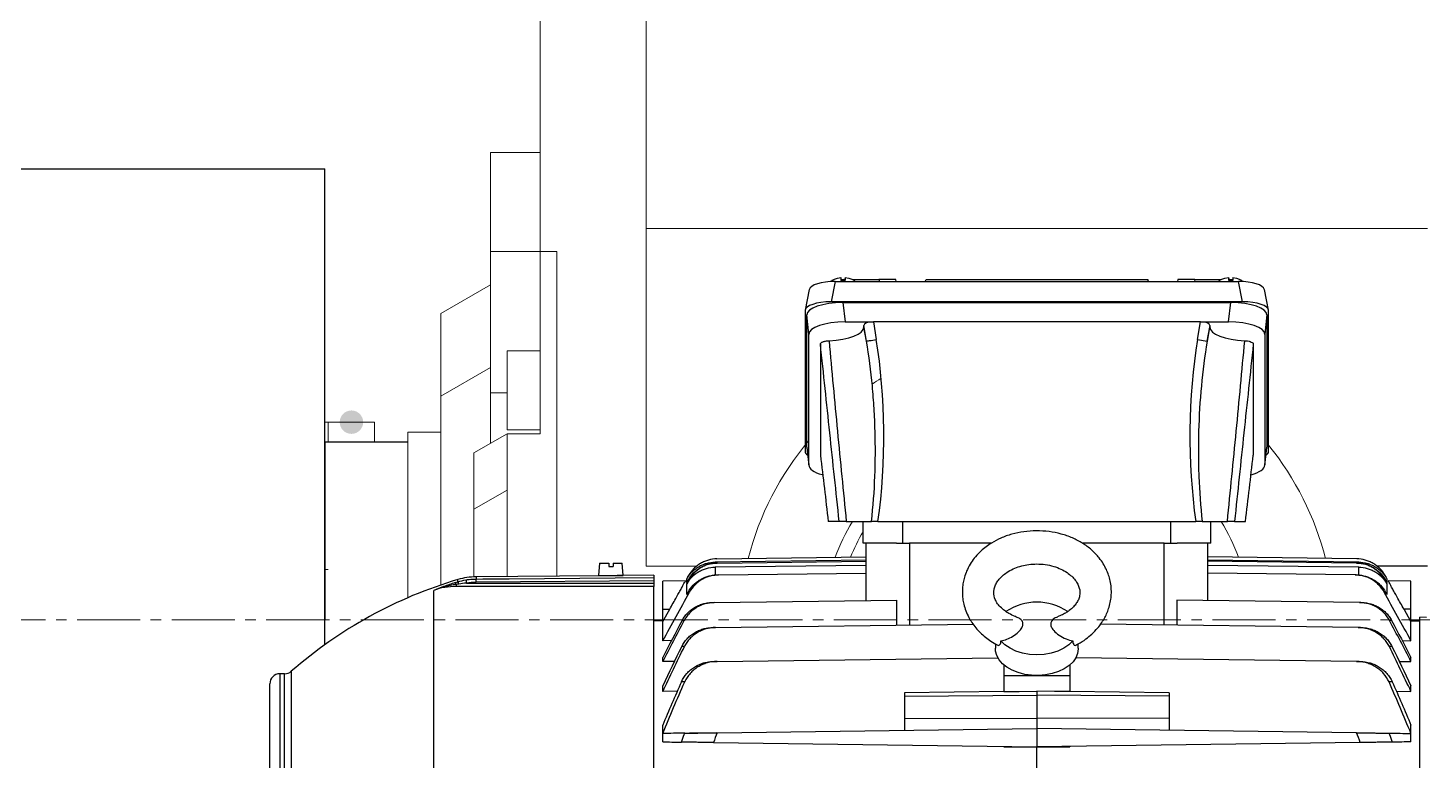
# Model space of a CAD drawing. Header units: millimetres. Extents: x 29178 to 37588, y 1365 to 7305.
# Drawn here: x 33886.6 to 34308, y 6364 to 6585.4 of the extents above; entities that cross this region are included whole.
import ezdxf

# ---------------------------------------------------------------- set-up
doc = ezdxf.new("R2010")
doc.units = ezdxf.units.MM
doc.linetypes.add('CENTER2', pattern=[28.575, 19.05, -3.175, 3.175, -3.175])
doc.layers.add('CENTRO', color=1, linetype='CENTER2', lineweight=15)

msp = doc.modelspace()

# ---------------------------------------------------------------- hatches: boundary and pattern name
h = msp.add_hatch(color=4)
h.dxf.hatch_style = 1
edge = h.paths.add_edge_path()
edge.add_arc((33984.36, 6466.34), 3.54, 0, 360)

# ---------------------------------------------------------------- linework, layer by layer
at = {"color": 7, "linetype": 'Continuous', "lineweight": 18}
for p, q in [((34041.36, 6597.84), (34041.36, 6517.84)), ((34073.36, 6597.84), (34073.36, 6422.84)), ((34041.36, 6547.84), (34026.36, 6547.84)), ((34026.36, 6547.84), (34026.36, 6517.84)), ((34073.36, 6524.84), (34309.36, 6524.84)), ((34041.36, 6517.84), (34026.36, 6517.84)), ((34026.36, 6517.84), (34026.36, 6475.16)), ((34041.36, 6517.84), (34046.36, 6517.84)), ((34041.36, 6517.84), (34041.36, 6462.84)), ((34046.36, 6419.84), (34046.36, 6517.84)), ((34026.36, 6507.84), (34011.36, 6499.18)), ((34011.36, 6499.18), (34011.36, 6474.18)), ((34041.36, 6487.84), (34031.36, 6487.84)), ((34031.36, 6487.84), (34031.36, 6463.98)), ((34026.36, 6482.84), (34011.36, 6474.18)), ((34011.36, 6474.18), (34011.36, 6417.17)), ((34026.36, 6475.16), (34031.36, 6475.16)), ((34026.36, 6475.16), (34026.36, 6459.96)), ((33976.36, 6466.34), (33977.36, 6466.34)), ((33977.36, 6466.34), (33977.36, 6460.34)), ((33977.36, 6466.34), (33991.36, 6466.34)), ((33991.36, 6460.34), (33991.36, 6466.34)), ((34031.36, 6463.98), (34041.36, 6463.98)), ((33976.36, 6460.34), (33977.36, 6460.34)), ((33977.36, 6460.34), (33991.36, 6460.34)), ((34001.36, 6460.34), (33991.36, 6460.34)), ((34011.36, 6463.34), (34001.36, 6463.34)), ((34001.36, 6463.34), (34001.36, 6413.31)), ((34031.36, 6462.84), (34021.36, 6457.07)), ((34031.36, 6462.84), (34031.36, 6419.71)), ((34031.36, 6462.84), (34041.36, 6462.84)), ((34021.36, 6457.07), (34021.36, 6440.07)), ((34031.36, 6458.98), (34031.36, 6457.84)), ((34031.36, 6445.84), (34021.36, 6440.07)), ((34021.36, 6440.07), (34021.36, 6419.61)), ((33977.36, 6421.84), (33976.36, 6421.84)), ((34073.36, 6422.84), (34088.59, 6422.84))]:
    msp.add_line(p, q, dxfattribs=at)
for p, q in [((33851.36, 6542.84), (33976.36, 6542.84)), ((33976.36, 6399.17), (33976.36, 6542.84)), ((34001.36, 6460.34), (33976.36, 6460.34)), ((33976.36, 6460.34), (33976.36, 6406.59)), ((34309.36, 6422.84), (34294.14, 6422.84))]:
    msp.add_line(p, q)
at = {"color": 7, "linetype": 'Continuous'}
for p, q in [((34122.62, 6506.37), (34121.38, 6500.21)), ((34130.48, 6508.87), (34129.24, 6502.72)), ((34129.44, 6508.88), (34129.44, 6508.85)), ((34130.48, 6508.87), (34252.25, 6508.87)), ((34132.21, 6509.99), (34132.21, 6509.08)), ((34133.51, 6509.41), (34133.43, 6509.41)), ((34133.51, 6509.99), (34133.51, 6509.08)), ((34135.85, 6509.41), (34143.66, 6509.41)), ((34136.29, 6508.87), (34136.29, 6508.88)), ((34148.76, 6509.41), (34143.66, 6509.41)), ((34148.9, 6508.87), (34148.76, 6509.41)), ((34157.63, 6508.87), (34157.89, 6509.41)), ((34157.89, 6509.41), (34224.84, 6509.41)), ((34225.09, 6508.87), (34224.84, 6509.41)), ((34233.97, 6509.41), (34233.82, 6508.87)), ((34239.07, 6509.41), (34233.97, 6509.41)), ((34239.07, 6509.41), (34246.88, 6509.41)), ((34246.44, 6508.88), (34246.44, 6508.87)), ((34249.21, 6509.99), (34249.21, 6509.08)), ((34249.3, 6509.41), (34249.21, 6509.41)), ((34250.51, 6509.99), (34250.51, 6509.08)), ((34253.48, 6502.72), (34252.25, 6508.87)), ((34253.29, 6508.85), (34253.29, 6508.88)), ((34261.34, 6500.21), (34260.11, 6506.37)), ((34253.48, 6502.72), (34129.24, 6502.72)), ((34132.8, 6502.46), (34133.43, 6496.61)), ((34132.8, 6502.46), (34249.92, 6502.46)), ((34249.29, 6496.61), (34249.92, 6502.46)), ((34121.36, 6500.02), (34121.36, 6457.53)), ((34122.49, 6492.87), (34121.86, 6498.72)), ((34121.86, 6458.83), (34121.86, 6498.72)), ((34260.86, 6498.72), (34260.23, 6492.87)), ((34260.86, 6498.72), (34260.86, 6458.83)), ((34261.36, 6457.53), (34261.36, 6500.02)), ((34133.43, 6496.61), (34141.99, 6496.61)), ((34139.13, 6495.02), (34139.13, 6495.58)), ((34139.92, 6490.82), (34139.13, 6495.58)), ((34139.92, 6490.82), (34139.13, 6495.02)), ((34240.74, 6496.61), (34141.99, 6496.61)), ((34141.99, 6496.61), (34142.87, 6491.31)), ((34239.86, 6491.31), (34240.74, 6496.61)), ((34240.74, 6496.61), (34249.29, 6496.61)), ((34243.6, 6495.58), (34242.81, 6490.82)), ((34242.81, 6490.82), (34243.6, 6495.02)), ((34243.6, 6495.58), (34243.6, 6495.02)), ((34122.49, 6453.41), (34122.49, 6492.87)), ((34125.99, 6489.93), (34125.99, 6456.34)), ((34239.86, 6491.31), (34242.81, 6490.82)), ((34256.73, 6489.93), (34256.73, 6456.34)), ((34260.23, 6492.87), (34260.23, 6453.41)), ((34121.86, 6458.83), (34122.49, 6453.41)), ((34121.87, 6458.68), (34122.5, 6453.26)), ((34260.22, 6453.26), (34260.85, 6458.68)), ((34260.23, 6453.41), (34260.86, 6458.83)), ((34131.67, 6436.34), (34128.37, 6436.34)), ((34133.82, 6436.34), (34141.42, 6436.34)), ((34138.86, 6429.84), (34138.86, 6436.34)), ((34143.38, 6436.34), (34239.35, 6436.34)), ((34150.86, 6429.84), (34150.86, 6436.34)), ((34231.86, 6429.84), (34231.86, 6436.34)), ((34241.31, 6436.34), (34248.91, 6436.34)), ((34243.86, 6429.84), (34243.86, 6436.34)), ((34251.06, 6436.34), (34254.36, 6436.34)), ((34148.95, 6429.84), (34138.86, 6429.84)), ((34139.86, 6412.45), (34139.86, 6429.84)), ((34148.95, 6429.84), (34152.86, 6429.84)), ((34177.7, 6429.84), (34152.86, 6429.84)), ((34229.86, 6429.84), (34205.01, 6429.84)), ((34229.86, 6429.84), (34233.78, 6429.84)), ((34243.86, 6429.84), (34233.78, 6429.84)), ((34242.86, 6429.84), (34242.86, 6412.45)), ((34059.29, 6423.74), (34058.96, 6420.04)), ((34059.29, 6423.74), (34062.06, 6423.74)), ((34062.06, 6423.74), (34062.06, 6422.74)), ((34062.06, 6422.74), (34063.36, 6422.74)), ((34063.36, 6423.74), (34063.36, 6422.74)), ((34063.36, 6423.74), (34066.14, 6423.74)), ((34066.46, 6420.04), (34066.14, 6423.74)), ((34139.86, 6424.65), (34094.16, 6424.06)), ((34139.86, 6423.06), (34094.16, 6422.55)), ((34094.73, 6425.05), (34139.86, 6425.64)), ((34094.94, 6423.79), (34139.86, 6424.38)), ((34288, 6425.05), (34242.86, 6425.64)), ((34288.57, 6424.06), (34242.86, 6424.65)), ((34287.79, 6423.79), (34242.86, 6424.38)), ((34288.57, 6422.55), (34242.86, 6423.06)), ((34018.95, 6418.7), (34019.11, 6417.72)), ((34019.11, 6417.72), (34075.71, 6417.72)), ((34059.75, 6419.95), (34022.01, 6419.63)), ((34022.02, 6417.97), (34022.01, 6418.96)), ((34075.71, 6418.44), (34022.02, 6417.97)), ((34058.96, 6420.04), (34066.46, 6420.04)), ((34075.71, 6420.09), (34065.68, 6420.01)), ((34075.71, 6420.09), (34075.71, 6419.43)), ((34075.71, 6418.44), (34075.71, 6417.72)), ((34075.71, 6417.72), (34075.71, 6416.72)), ((34085.25, 6418.45), (34078.36, 6418.36)), ((34078.36, 6409.84), (34078.36, 6418.36)), ((34086.2, 6420.05), (34085.63, 6419.07)), ((34085.63, 6417.9), (34085.63, 6419.07)), ((34085.63, 6417.9), (34086.11, 6418.75)), ((34086.33, 6418.73), (34085.63, 6417.5)), ((34085.63, 6414.29), (34085.63, 6417.5)), ((34095.25, 6420.2), (34139.86, 6420.78)), ((34287.48, 6420.2), (34242.86, 6420.78)), ((34296.4, 6418.73), (34297.1, 6417.5)), ((34296.53, 6420.05), (34297.1, 6419.07)), ((34297.1, 6417.9), (34296.62, 6418.75)), ((34297.1, 6419.07), (34297.1, 6417.9)), ((34297.1, 6417.5), (34297.1, 6414.29)), ((34304.36, 6418.36), (34297.48, 6418.45)), ((34304.36, 6409.84), (34304.36, 6418.36)), ((34009.22, 6304.73), (34009.22, 6415.54)), ((34015.98, 6417.32), (34015.98, 6416.72)), ((34075.71, 6416.72), (34015.98, 6416.72)), ((34075.71, 6304.73), (34075.71, 6416.72)), ((34085.63, 6414.29), (34086.02, 6415.01)), ((34297.1, 6414.29), (34296.7, 6415.01)), ((34078.36, 6406.18), (34080.47, 6409.84)), ((34078.36, 6409.84), (34080.47, 6409.84)), ((34078.36, 6406.18), (34078.36, 6409.84)), ((34093.89, 6411.84), (34149.11, 6412.57)), ((34149.11, 6405.03), (34149.11, 6412.57)), ((34233.62, 6412.57), (34233.62, 6405.03)), ((34288.84, 6411.84), (34233.62, 6412.57)), ((34304.36, 6406.18), (34302.25, 6409.84)), ((34304.36, 6409.84), (34302.25, 6409.84)), ((34304.36, 6406.18), (34304.36, 6409.84)), ((34078.36, 6406.37), (34075.71, 6406.32)), ((34078.36, 6400.31), (34078.36, 6406.18)), ((34094.3, 6404.31), (34172.12, 6405.33)), ((34288.43, 6404.31), (34210.61, 6405.33)), ((34304.36, 6406.37), (34307.01, 6406.32)), ((34304.36, 6400.31), (34304.36, 6406.18)), ((34309.01, 6407.34), (34307.01, 6407.45)), ((34307.01, 6289.84), (34307.01, 6407.45)), ((34081.03, 6400.35), (34078.36, 6400.31)), ((34178.91, 6399.37), (34178.87, 6398.03)), ((34203.86, 6398.03), (34203.82, 6399.34)), ((34301.7, 6400.35), (34304.36, 6400.31)), ((34078.36, 6394.02), (34078.36, 6395.27)), ((34081.92, 6394.07), (34078.36, 6394.02)), ((34094.81, 6394.06), (34179.58, 6395.17)), ((34181.36, 6393.04), (34181.36, 6389.82)), ((34201.36, 6393.04), (34201.36, 6389.82)), ((34287.92, 6394.06), (34203.15, 6395.17)), ((34300.81, 6394.07), (34304.36, 6394.02)), ((34304.36, 6394.02), (34304.36, 6395.27)), ((33964.19, 6390.34), (33962.71, 6390.34)), ((34181.36, 6389.82), (34201.36, 6389.82)), ((34181.36, 6389.82), (34181.36, 6384.95)), ((34201.36, 6389.82), (34201.36, 6384.95)), ((33959.71, 6192.34), (33959.71, 6387.34)), ((34078.36, 6385), (34078.36, 6386.75)), ((34082.8, 6385.05), (34078.36, 6385)), ((34181.36, 6384.98), (34151.36, 6384.59)), ((34151.36, 6384.59), (34151.36, 6383.6)), ((34151.36, 6383.6), (34191.36, 6383.86)), ((34191.36, 6385.08), (34191.36, 6383.86)), ((34191.36, 6383.86), (34191.36, 6376.87)), ((34231.36, 6383.6), (34191.36, 6383.86)), ((34231.36, 6384.59), (34201.36, 6384.98)), ((34231.36, 6384.59), (34231.36, 6383.6)), ((34299.93, 6385.05), (34304.36, 6385)), ((34304.36, 6385), (34304.36, 6386.75)), ((34151.36, 6383.6), (34151.36, 6376.89)), ((34231.36, 6383.6), (34231.36, 6376.89)), ((34151.36, 6376.89), (34191.36, 6376.87)), ((34151.36, 6376.89), (34151.36, 6373.27)), ((34231.36, 6376.89), (34191.36, 6376.87)), ((34191.36, 6376.87), (34191.36, 6373.79)), ((34231.36, 6376.89), (34231.36, 6373.27)), ((34078.36, 6372.34), (34078.36, 6374.8)), ((34094.54, 6372.53), (34078.36, 6372.34)), ((34078.36, 6369.77), (34078.36, 6372.31)), ((34094.81, 6372.53), (34191.36, 6373.79)), ((34191.36, 6373.79), (34191.36, 6368.29)), ((34287.92, 6372.53), (34191.36, 6373.79)), ((34288.19, 6372.53), (34304.36, 6372.34)), ((34304.36, 6372.34), (34304.36, 6374.8)), ((34304.36, 6369.77), (34304.36, 6372.31)), ((34093.69, 6369.57), (34191.36, 6368.29)), ((34181.36, 6368.42), (34181.36, 6368.29)), ((34181.36, 6368.29), (34191.36, 6368.29)), ((34289.04, 6369.57), (34191.36, 6368.29)), ((34191.36, 6358.79), (34191.36, 6368.29)), ((34191.36, 6368.29), (34201.36, 6368.29)), ((34201.36, 6368.42), (34201.36, 6368.29))]:
    msp.add_line(p, q, dxfattribs=at)
at = {"color": 8, "linetype": 'Continuous'}
for p, q in [((34143.66, 6509.41), (34143.79, 6508.87)), ((34239.07, 6509.41), (34238.94, 6508.87)), ((34152.86, 6429.84), (34152.86, 6405.07)), ((34229.86, 6405.07), (34229.86, 6429.84)), ((34094.16, 6424.06), (34094.16, 6423.86)), ((34094.16, 6422.55), (34094.16, 6420.22)), ((34288.57, 6423.84), (34288.57, 6424.06)), ((34288.57, 6420.19), (34288.57, 6422.55)), ((34016.5, 6418.13), (34016.5, 6418.8)), ((34022.01, 6419.63), (34022.01, 6418.96)), ((33962.71, 6390.34), (33962.71, 6189.34)), ((33964.19, 6189.34), (33964.19, 6390.34)), ((33966.17, 6391.09), (33966.17, 6188.6))]:
    msp.add_line(p, q, dxfattribs=at)
at = {"color": 7, "linetype": 'Continuous', "flags": 128}
for points in [[(34129.44, 6508.88), (34129.64, 6509.23), (34130.22, 6509.58), (34131.11, 6509.85), (34132.21, 6509.99)], [(34133.51, 6509.99), (34134.61, 6509.85), (34135.51, 6509.58), (34136.09, 6509.23), (34136.29, 6508.88)], [(34246.44, 6508.88), (34246.64, 6509.23), (34247.22, 6509.58), (34248.11, 6509.85), (34249.21, 6509.99)], [(34250.51, 6509.99), (34251.61, 6509.85), (34252.51, 6509.58), (34253.09, 6509.23), (34253.29, 6508.88)], [(34128.59, 6490.95), (34130.71, 6491.11), (34132.72, 6491.39), (34134.54, 6491.79), (34136.12, 6492.3), (34137.4, 6492.9), (34138.35, 6493.57), (34138.93, 6494.28), (34139.13, 6495.02)], [(34243.6, 6495.02), (34243.8, 6494.28), (34244.38, 6493.57), (34245.33, 6492.9), (34246.61, 6492.3), (34248.19, 6491.79), (34250.01, 6491.39), (34252.01, 6491.11), (34254.13, 6490.95)], [(34139.92, 6490.82), (34140, 6490.83), (34140.19, 6490.86), (34140.47, 6490.91), (34140.84, 6490.97), (34141.28, 6491.04), (34141.78, 6491.12), (34142.31, 6491.21), (34142.87, 6491.31)], [(34022.01, 6418.96), (34024.01, 6418.98), (34032.01, 6419.05), (34064.01, 6419.33), (34075.71, 6419.43)], [(34203.86, 6398.03), (34203.86, 6397.86), (34203.68, 6396.5), (34203.15, 6395.18), (34202.28, 6393.94), (34201.09, 6392.81), (34199.62, 6391.82), (34197.92, 6391.01), (34196.02, 6390.4), (34194, 6390), (34191.89, 6389.83), (34189.78, 6389.89), (34187.7, 6390.17), (34185.74, 6390.68), (34183.93, 6391.4), (34182.34, 6392.3), (34181.01, 6393.36), (34179.97, 6394.55), (34179.27, 6395.83), (34178.91, 6397.17), (34178.87, 6398.03)], [(34202.21, 6400.26), (34200.99, 6399.08), (34199.47, 6398.05), (34197.68, 6397.21), (34195.69, 6396.59), (34193.56, 6396.21), (34191.36, 6396.08), (34189.16, 6396.21), (34187.03, 6396.59), (34185.04, 6397.21), (34183.26, 6398.05), (34181.73, 6399.08), (34180.52, 6400.26)], [(34181.36, 6384.95), (34186.04, 6385.01), (34191.36, 6385.08)], [(34201.36, 6384.95), (34196.69, 6385.01), (34191.36, 6385.08)]]:
    msp.add_lwpolyline(points, dxfattribs=at)
at = {"color": 7, "linetype": 'Continuous'}
for centre, radius, start, end in [((34132.86, 6498.92), 10.18, 86.34, 93.66), ((34249.86, 6498.92), 10.18, 86.34, 93.66), ((34054.71, 6289.84), 134.5, 106.5049, 131.1728), ((34014.6, 6416.95), 1.42, 14.9533, 40.3173), ((34022.18, 6399.63), 20, 90.5, 106.5049), ((34014.21, 6416.77), 2.66, 14.6474, 30.5834), ((34191.36, 6395.25), 16.72, 56.0988, 123.8956), ((33962.71, 6387.34), 3, 90, 180), ((33964.19, 6393.34), 3, 270, 311.1728)]:
    msp.add_arc(centre, radius, start, end, dxfattribs=at)
at = {"color": 7, "linetype": 'Continuous', "lineweight": 18}
for radius, start, end in [(90, 121.4905, 123.5511), (90, 139.9261, 165.6336), (90, 14.3664, 38.9424), (65, 148.9768, 159.5834), (65, 20.4166, 31.0232), (60.67, 149.9214, 157.9912)]:
    msp.add_arc((34191.36, 6402.84), radius, start, end, dxfattribs=at)
at = {"color": 7, "linetype": 'Continuous'}
for centre, major_axis, ratio, start_param, end_param in [((34130.72, 6506.09), (8.12, -0.09), 0.341823, 1.604946, 3.077284), ((34133.22, 6503.41), (4.47, 4.17), 0.965767, 0.802769, 1.009796), ((34249.51, 6503.41), (4.47, -4.17), 0.965767, 2.131434, 2.338824), ((34252.01, 6506.09), (8.12, 0.09), 0.341823, 0.064308, 1.536646), ((34129.49, 6499.94), (8.12, -0.09), 0.341823, 1.604946, 3.145584), ((34132.92, 6498.68), (11.06, -0.05), 0.341994, 1.58317, 3.14304), ((34249.8, 6498.68), (11.06, 0.05), 0.341994, 6.281738, 7.841608), ((34253.24, 6499.94), (8.12, 0.09), 0.341823, 6.279194, 7.819832), ((34133.55, 6492.82), (11.06, -0.05), 0.341994, 1.58317, 3.14304), ((34142.17, 6495.51), (3.05, -0.07), 0.357622, 1.638953, 3.150323), ((34240.55, 6495.51), (3.05, 0.07), 0.357622, 6.274455, 7.785825), ((34249.17, 6492.82), (11.06, 0.05), 0.341994, 6.281738, 7.841608), ((34127.13, 6462.17), (0, -60.15), 0.299205, 1.127056, 2.076537), ((34255.6, 6462.17), (0, -60.15), 0.299205, 4.206649, 5.15613), ((34129.49, 6457.61), (8.12, 0.09), 0.341823, 3.137601, 3.579411), ((34132.92, 6458.87), (11.06, 0.05), 0.341994, 3.140145, 3.179881), ((34253.24, 6457.61), (8.12, -0.09), 0.341823, 5.845367, 6.287177), ((34249.8, 6458.87), (11.06, -0.05), 0.341994, 6.244897, 6.284633), ((34133.55, 6453.45), (11.06, 0.05), 0.341994, 3.140145, 4.027913), ((34249.17, 6453.45), (11.06, -0.05), 0.341994, 5.388628, 6.284633)]:
    msp.add_ellipse(centre, major_axis=major_axis, ratio=ratio, start_param=start_param, end_param=end_param, dxfattribs=at)
for points, knots in [([(34125.99, 6489.93), (34125.99, 6490.06), (34126.06, 6490.18), (34126.25, 6490.35), (34126.32, 6490.41), (34126.51, 6490.51), (34126.61, 6490.56), (34126.85, 6490.66), (34126.98, 6490.7), (34127.26, 6490.78), (34127.41, 6490.81), (34127.73, 6490.87), (34127.89, 6490.89), (34128.24, 6490.93), (34128.41, 6490.94), (34128.59, 6490.95)], [0, 0, 0, 0, 0.25, 0.25, 0.375, 0.375, 0.5, 0.5, 0.625, 0.625, 0.75, 0.75, 0.875, 0.875, 1, 1, 1, 1]), ([(34131.67, 6436.34), (34130.72, 6445.27), (34129.77, 6454.19), (34127.88, 6472.05), (34126.94, 6480.99), (34125.99, 6489.93)], [0, 0, 0, 0, 0.5, 0.5, 1, 1, 1, 1]), ([(34128.59, 6490.95), (34129.41, 6481.83), (34130.26, 6472.72), (34132.01, 6454.52), (34132.91, 6445.43), (34133.82, 6436.34)], [0, 0, 0, 0, 0.5, 0.5, 1, 1, 1, 1]), ([(34141.42, 6436.34), (34141.94, 6440.88), (34142.27, 6445.43), (34142.61, 6454.53), (34142.63, 6459.09), (34142.44, 6465.92), (34142.34, 6468.2), (34142.06, 6472.75), (34141.89, 6475.01), (34141.25, 6481.81), (34140.68, 6486.32), (34139.92, 6490.82)], [0, 0, 0, 0, 0.25, 0.25, 0.5, 0.5, 0.625, 0.625, 0.75, 0.75, 1, 1, 1, 1]), ([(34242.81, 6490.82), (34242.05, 6486.32), (34241.47, 6481.8), (34240.62, 6472.74), (34240.35, 6468.19), (34240.16, 6461.36), (34240.13, 6459.08), (34240.15, 6454.52), (34240.2, 6452.24), (34240.46, 6445.42), (34240.79, 6440.88), (34241.31, 6436.34)], [0, 0, 0, 0, 0.25, 0.25, 0.5, 0.5, 0.625, 0.625, 0.75, 0.75, 1, 1, 1, 1]), ([(34248.91, 6436.34), (34249.82, 6445.43), (34250.71, 6454.52), (34252.46, 6472.72), (34253.32, 6481.83), (34254.13, 6490.95)], [0, 0, 0, 0, 0.5, 0.5, 1, 1, 1, 1]), ([(34256.73, 6489.93), (34255.79, 6480.99), (34254.84, 6472.05), (34252.95, 6454.19), (34252.01, 6445.27), (34251.06, 6436.34)], [0, 0, 0, 0, 0.5, 0.5, 1, 1, 1, 1]), ([(34254.58, 6490.92), (34254.89, 6490.89), (34255.18, 6490.84), (34255.71, 6490.72), (34255.94, 6490.64), (34256.33, 6490.46), (34256.48, 6490.36), (34256.63, 6490.21), (34256.67, 6490.15), (34256.72, 6490.04), (34256.73, 6489.99), (34256.73, 6489.93)], [0, 0, 0, 0, 0.25, 0.25, 0.5, 0.5, 0.75, 0.75, 0.875, 0.875, 1, 1, 1, 1]), ([(34133.82, 6436.34), (34133.51, 6436.34), (34133.23, 6436.34), (34132.84, 6436.34), (34132.72, 6436.34), (34132.49, 6436.34), (34132.39, 6436.34), (34131.91, 6436.34), (34131.69, 6436.34), (34131.67, 6436.34)], [0, 0, 0, 0, 0.25, 0.25, 0.375, 0.375, 0.5, 0.5, 1, 1, 1, 1]), ([(34143.38, 6436.34), (34143.02, 6436.34), (34142.67, 6436.34), (34142, 6436.34), (34141.69, 6436.34), (34141.42, 6436.34)], [0, 0, 0, 0, 0.5, 0.5, 1, 1, 1, 1]), ([(34241.31, 6436.34), (34241.04, 6436.34), (34240.73, 6436.34), (34240.05, 6436.34), (34239.71, 6436.34), (34239.35, 6436.34)], [0, 0, 0, 0, 0.5, 0.5, 1, 1, 1, 1]), ([(34251.06, 6436.34), (34251.05, 6436.34), (34250.99, 6436.34), (34250.83, 6436.34), (34250.77, 6436.34), (34250.62, 6436.34), (34250.53, 6436.34), (34250.34, 6436.34), (34250.24, 6436.34), (34250.01, 6436.34), (34249.89, 6436.34), (34249.63, 6436.34), (34249.49, 6436.34), (34249.21, 6436.34), (34249.06, 6436.34), (34248.91, 6436.34)], [0, 0, 0, 0, 0.25, 0.25, 0.375, 0.375, 0.5, 0.5, 0.625, 0.625, 0.75, 0.75, 0.875, 0.875, 1, 1, 1, 1]), ([(34203.15, 6399.03), (34203.37, 6399.13), (34204.47, 6399.63), (34206.09, 6400.75), (34208.07, 6402.35), (34209.67, 6404.03), (34210.94, 6405.71), (34211.89, 6407.28), (34212.63, 6408.83), (34213.24, 6410.53), (34213.66, 6412.35), (34213.89, 6414.33), (34213.86, 6416.35), (34213.57, 6418.33), (34213.06, 6420.17), (34212.38, 6421.89), (34211.43, 6423.64), (34210, 6425.67), (34207.95, 6427.81), (34205.21, 6429.84), (34202.13, 6431.45), (34198.72, 6432.64), (34195.07, 6433.37), (34191.24, 6433.56), (34187.43, 6433.34), (34183.81, 6432.59), (34180.52, 6431.41), (34177.96, 6430.06), (34176, 6428.72), (34174.37, 6427.37), (34172.84, 6425.77), (34171.45, 6423.9), (34170.37, 6421.96), (34169.63, 6420.07), (34169.16, 6418.31), (34168.9, 6416.61), (34168.83, 6414.84), (34168.96, 6413.06), (34169.3, 6411.21), (34169.89, 6409.31), (34170.73, 6407.46), (34171.76, 6405.75), (34172.91, 6404.22), (34174.29, 6402.73), (34175.79, 6401.39), (34177.57, 6400.13), (34178.8, 6399.33), (34179.56, 6398.99), (34179.57, 6398.99)], [0, 0, 0, 0, 0.006612, 0.032588, 0.054676, 0.078459, 0.098648, 0.115689, 0.131772, 0.148736, 0.168465, 0.186635, 0.207689, 0.228534, 0.245913, 0.264252, 0.283295, 0.30467, 0.337169, 0.369058, 0.401162, 0.433693, 0.467021, 0.501159, 0.534981, 0.568051, 0.600053, 0.629938, 0.648657, 0.667693, 0.691291, 0.7123, 0.735598, 0.756086, 0.772556, 0.789989, 0.807131, 0.825284, 0.842448, 0.862959, 0.883839, 0.901607, 0.920526, 0.938641, 0.959554, 0.977554, 0.999665, 1, 1, 1, 1]), ([(34085.63, 6419.07), (34086.06, 6419.82), (34086.58, 6420.5), (34087.49, 6421.42), (34087.82, 6421.71), (34088.51, 6422.24), (34088.86, 6422.48), (34089.6, 6422.91), (34089.99, 6423.1), (34090.78, 6423.44), (34091.2, 6423.58), (34092.44, 6423.93), (34093.29, 6424.05), (34094.16, 6424.06)], [0, 0, 0, 0, 0.25, 0.25, 0.375, 0.375, 0.5, 0.5, 0.625, 0.625, 0.75, 0.75, 1, 1, 1, 1]), ([(34085.63, 6417.5), (34086.06, 6418.26), (34086.58, 6418.95), (34087.49, 6419.87), (34087.81, 6420.17), (34088.5, 6420.7), (34088.85, 6420.94), (34089.59, 6421.38), (34089.98, 6421.58), (34090.78, 6421.92), (34091.19, 6422.06), (34092.43, 6422.41), (34093.28, 6422.54), (34094.16, 6422.55)], [0, 0, 0, 0, 0.25, 0.25, 0.375, 0.375, 0.5, 0.5, 0.625, 0.625, 0.75, 0.75, 1, 1, 1, 1]), ([(34086.11, 6418.75), (34086.54, 6419.51), (34087.07, 6420.2), (34087.98, 6421.12), (34088.31, 6421.41), (34089, 6421.95), (34089.35, 6422.19), (34090.1, 6422.63), (34090.49, 6422.82), (34091.29, 6423.16), (34091.7, 6423.31), (34092.95, 6423.66), (34093.81, 6423.78), (34094.68, 6423.79)], [0, 0, 0, 0, 0.25, 0.25, 0.375, 0.375, 0.5, 0.5, 0.625, 0.625, 0.75, 0.75, 1, 1, 1, 1]), ([(34094.73, 6425.05), (34093.86, 6425.04), (34093.01, 6424.92), (34091.76, 6424.57), (34091.35, 6424.43), (34090.55, 6424.09), (34090.17, 6423.9), (34089.43, 6423.46), (34089.07, 6423.22), (34088.39, 6422.69), (34088.06, 6422.4), (34087.15, 6421.49), (34086.63, 6420.81), (34086.2, 6420.05)], [0, 0, 0, 0, 0.25, 0.25, 0.375, 0.375, 0.5, 0.5, 0.625, 0.625, 0.75, 0.75, 1, 1, 1, 1]), ([(34094.94, 6423.79), (34094.06, 6423.78), (34093.2, 6423.66), (34091.94, 6423.31), (34091.53, 6423.16), (34090.72, 6422.82), (34090.33, 6422.63), (34089.59, 6422.19), (34089.23, 6421.94), (34088.53, 6421.41), (34088.21, 6421.11), (34087.29, 6420.19), (34086.77, 6419.5), (34086.33, 6418.73)], [0, 0, 0, 0, 0.25, 0.25, 0.375, 0.375, 0.5, 0.5, 0.625, 0.625, 0.75, 0.75, 1, 1, 1, 1]), ([(34185.16, 6407.57), (34185.03, 6407.61), (34184.21, 6407.85), (34183, 6408.5), (34181.62, 6409.37), (34180.43, 6410.38), (34179.46, 6411.5), (34178.56, 6413.09), (34178.28, 6414.55), (34178.45, 6416), (34178.84, 6417.17), (34179.51, 6418.33), (34180.35, 6419.35), (34181.39, 6420.31), (34182.78, 6421.31), (34184.63, 6422.25), (34186.74, 6422.96), (34188.98, 6423.4), (34191.38, 6423.56), (34193.93, 6423.4), (34196.44, 6422.85), (34198.66, 6422.01), (34200.5, 6420.96), (34201.94, 6419.81), (34203.03, 6418.6), (34203.77, 6417.4), (34204.38, 6415.81), (34204.44, 6414.27), (34203.97, 6412.75), (34203.34, 6411.64), (34202.47, 6410.56), (34201.39, 6409.59), (34200.21, 6408.8), (34199.05, 6408.14), (34198.1, 6407.76), (34197.6, 6407.57)], [0, 0, 0, 0, 0.005422, 0.03684, 0.063178, 0.084611, 0.118643, 0.151312, 0.212063, 0.240611, 0.270657, 0.301872, 0.327449, 0.347565, 0.374945, 0.408136, 0.438777, 0.46775, 0.499595, 0.534368, 0.56936, 0.602598, 0.634012, 0.664158, 0.693322, 0.722297, 0.7523, 0.815305, 0.847791, 0.878036, 0.906768, 0.937391, 0.95499, 0.976461, 1, 1, 1, 1]), ([(34296.4, 6418.73), (34295.96, 6419.5), (34295.44, 6420.19), (34294.52, 6421.12), (34294.19, 6421.41), (34293.5, 6421.95), (34293.14, 6422.19), (34292.39, 6422.63), (34292, 6422.82), (34291.19, 6423.17), (34290.78, 6423.31), (34289.52, 6423.66), (34288.67, 6423.78), (34287.79, 6423.79)], [0, 0, 0, 0, 0.25, 0.25, 0.375, 0.375, 0.5, 0.5, 0.625, 0.625, 0.75, 0.75, 1, 1, 1, 1]), ([(34296.53, 6420.05), (34296.1, 6420.81), (34295.57, 6421.49), (34294.66, 6422.4), (34294.33, 6422.69), (34293.65, 6423.22), (34293.3, 6423.46), (34292.55, 6423.9), (34292.17, 6424.09), (34291.37, 6424.43), (34290.96, 6424.57), (34289.72, 6424.92), (34288.87, 6425.04), (34288, 6425.05)], [0, 0, 0, 0, 0.25, 0.25, 0.375, 0.375, 0.5, 0.5, 0.625, 0.625, 0.75, 0.75, 1, 1, 1, 1]), ([(34288.05, 6423.79), (34288.92, 6423.78), (34289.78, 6423.66), (34291.03, 6423.31), (34291.45, 6423.16), (34292.25, 6422.82), (34292.63, 6422.63), (34293.38, 6422.19), (34293.73, 6421.94), (34294.42, 6421.41), (34294.75, 6421.12), (34295.66, 6420.19), (34296.18, 6419.51), (34296.62, 6418.75)], [0, 0, 0, 0, 0.25, 0.25, 0.375, 0.375, 0.5, 0.5, 0.625, 0.625, 0.75, 0.75, 1, 1, 1, 1]), ([(34288.57, 6424.06), (34289.44, 6424.05), (34290.29, 6423.93), (34291.54, 6423.58), (34291.95, 6423.44), (34292.74, 6423.1), (34293.13, 6422.91), (34293.87, 6422.47), (34294.22, 6422.23), (34294.91, 6421.7), (34295.24, 6421.41), (34296.14, 6420.5), (34296.67, 6419.82), (34297.1, 6419.07)], [0, 0, 0, 0, 0.25, 0.25, 0.375, 0.375, 0.5, 0.5, 0.625, 0.625, 0.75, 0.75, 1, 1, 1, 1]), ([(34288.57, 6422.55), (34289.44, 6422.54), (34290.3, 6422.41), (34291.54, 6422.06), (34291.96, 6421.92), (34292.75, 6421.58), (34293.14, 6421.38), (34293.88, 6420.94), (34294.24, 6420.7), (34294.92, 6420.16), (34295.24, 6419.87), (34296.15, 6418.95), (34296.67, 6418.26), (34297.1, 6417.5)], [0, 0, 0, 0, 0.25, 0.25, 0.375, 0.375, 0.5, 0.5, 0.625, 0.625, 0.75, 0.75, 1, 1, 1, 1]), ([(34065.68, 6420.01), (34065.68, 6420.01), (34065.68, 6420.01), (34065.29, 6419.99), (34064.62, 6419.98), (34063.72, 6419.96), (34062.71, 6419.94), (34061.69, 6419.94), (34060.8, 6419.94), (34060.13, 6419.95), (34059.75, 6419.95), (34059.75, 6419.95), (34059.75, 6419.95)], [0, 0, 0, 0, 0.071178, 0.17854, 0.285935, 0.393373, 0.500815, 0.608224, 0.715612, 0.823011, 0.930427, 1, 1, 1, 1]), ([(34075.71, 6419.43), (34075.71, 6419.42), (34075.71, 6419.39), (34075.71, 6419.28), (34075.71, 6419.2), (34075.71, 6418.93), (34075.71, 6418.69), (34075.71, 6418.44)], [0, 0, 0, 0, 0.25, 0.25, 0.5, 0.5, 1, 1, 1, 1]), ([(34080.47, 6409.84), (34080.83, 6410.46), (34081.54, 6411.71), (34082.52, 6413.44), (34083.38, 6414.98), (34084.06, 6416.22), (34084.61, 6417.23), (34085.07, 6418.08), (34085.33, 6418.57), (34085.26, 6418.43), (34085.25, 6418.42)], [0, 0, 0, 0, 0.146478, 0.298655, 0.425224, 0.556435, 0.668376, 0.784641, 0.980884, 1, 1, 1, 1]), ([(34086.02, 6415.01), (34086.46, 6415.79), (34086.99, 6416.5), (34087.91, 6417.45), (34088.25, 6417.75), (34088.94, 6418.3), (34089.31, 6418.54), (34090.07, 6418.99), (34090.46, 6419.2), (34091.28, 6419.55), (34091.7, 6419.69), (34092.55, 6419.93), (34092.98, 6420.02), (34093.86, 6420.15), (34094.3, 6420.19), (34094.75, 6420.19)], [0, 0, 0, 0, 0.25, 0.25, 0.375, 0.375, 0.5, 0.5, 0.625, 0.625, 0.75, 0.75, 0.875, 0.875, 1, 1, 1, 1]), ([(34086.33, 6418.73), (34086.3, 6418.74), (34086.27, 6418.74), (34086.24, 6418.74), (34086.19, 6418.74), (34086.15, 6418.74), (34086.11, 6418.75)], [0, 0, 0, 0, 0.001113955, 0.001113955, 0.001113955, 0.002756058, 0.002756058, 0.002756058, 0.002756058]), ([(34095.25, 6420.2), (34094.35, 6420.19), (34093.47, 6420.06), (34092.18, 6419.7), (34091.75, 6419.55), (34090.93, 6419.2), (34090.53, 6419), (34089.76, 6418.55), (34089.39, 6418.29), (34088.69, 6417.74), (34088.35, 6417.44), (34087.42, 6416.48), (34086.89, 6415.77), (34086.45, 6414.98)], [0, 0, 0, 0, 0.25, 0.25, 0.375, 0.375, 0.5, 0.5, 0.625, 0.625, 0.75, 0.75, 1, 1, 1, 1]), ([(34296.27, 6414.98), (34295.84, 6415.77), (34295.31, 6416.48), (34294.37, 6417.44), (34294.03, 6417.74), (34293.33, 6418.29), (34292.96, 6418.55), (34292.2, 6419), (34291.8, 6419.2), (34290.97, 6419.55), (34290.55, 6419.7), (34289.7, 6419.94), (34289.26, 6420.03), (34288.38, 6420.16), (34287.93, 6420.19), (34287.48, 6420.2)], [0, 0, 0, 0, 0.25, 0.25, 0.375, 0.375, 0.5, 0.5, 0.625, 0.625, 0.75, 0.75, 0.875, 0.875, 1, 1, 1, 1]), ([(34287.98, 6420.19), (34288.87, 6420.18), (34289.75, 6420.05), (34291.03, 6419.69), (34291.45, 6419.54), (34292.27, 6419.19), (34292.66, 6418.99), (34293.42, 6418.54), (34293.78, 6418.29), (34294.49, 6417.74), (34294.82, 6417.44), (34295.74, 6416.5), (34296.27, 6415.79), (34296.7, 6415.01)], [0, 0, 0, 0, 0.25, 0.25, 0.375, 0.375, 0.5, 0.5, 0.625, 0.625, 0.75, 0.75, 1, 1, 1, 1]), ([(34296.62, 6418.75), (34296.58, 6418.74), (34296.54, 6418.74), (34296.49, 6418.74), (34296.46, 6418.74), (34296.43, 6418.74), (34296.4, 6418.73)], [0, 0, 0, 0, 0.001642097, 0.001642097, 0.001642097, 0.002756049, 0.002756049, 0.002756049, 0.002756049]), ([(34302.25, 6409.84), (34301.9, 6410.46), (34301.18, 6411.71), (34300.21, 6413.44), (34299.35, 6414.98), (34298.67, 6416.22), (34298.12, 6417.23), (34297.66, 6418.08), (34297.4, 6418.57), (34297.47, 6418.43), (34297.48, 6418.42)], [0, 0, 0, 0, 0.146478, 0.298655, 0.425224, 0.556435, 0.668376, 0.784641, 0.980884, 1, 1, 1, 1]), ([(34015.98, 6417.32), (34014.82, 6417.14), (34013.68, 6416.9), (34011.42, 6416.31), (34010.3, 6415.95), (34009.22, 6415.54)], [0, 0, 0, 0, 0.5, 0.5, 1, 1, 1, 1]), ([(34015.98, 6416.72), (34014.83, 6416.72), (34013.68, 6416.62), (34011.41, 6416.23), (34010.3, 6415.93), (34009.22, 6415.54)], [0, 0, 0, 0, 0.5, 0.5, 1, 1, 1, 1]), ([(34086.45, 6414.98), (34086.41, 6414.99), (34086.36, 6414.99), (34086.31, 6414.99), (34086.22, 6415), (34086.12, 6415), (34086.02, 6415.01)], [0, 0, 0, 0, 0.000884675, 0.000884675, 0.000884675, 0.002780978, 0.002780978, 0.002780978, 0.002780978]), ([(34296.7, 6415.01), (34296.61, 6415), (34296.51, 6415), (34296.41, 6414.99), (34296.37, 6414.99), (34296.32, 6414.99), (34296.27, 6414.98)], [0, 0, 0, 0, 0.001896294, 0.001896294, 0.001896294, 0.002780964, 0.002780964, 0.002780964, 0.002780964]), ([(34084.22, 6406.43), (34084.65, 6407.24), (34085.19, 6407.98), (34086.13, 6408.98), (34086.48, 6409.29), (34087.19, 6409.86), (34087.56, 6410.12), (34088.34, 6410.59), (34088.75, 6410.8), (34089.6, 6411.16), (34090.03, 6411.32), (34090.91, 6411.56), (34091.35, 6411.66), (34092.26, 6411.79), (34092.72, 6411.83), (34093.18, 6411.83)], [0, 0, 0, 0, 0.25, 0.25, 0.375, 0.375, 0.5, 0.5, 0.625, 0.625, 0.75, 0.75, 0.875, 0.875, 1, 1, 1, 1]), ([(34093.89, 6411.84), (34092.96, 6411.83), (34092.05, 6411.7), (34090.71, 6411.33), (34090.27, 6411.17), (34089.42, 6410.81), (34089.01, 6410.6), (34088.22, 6410.13), (34087.84, 6409.86), (34087.11, 6409.28), (34086.77, 6408.97), (34086.13, 6408.31), (34085.84, 6407.95), (34085.3, 6407.2), (34085.05, 6406.81), (34084.83, 6406.4)], [0, 0, 0, 0, 0.25, 0.25, 0.375, 0.375, 0.5, 0.5, 0.625, 0.625, 0.75, 0.75, 0.875, 0.875, 1, 1, 1, 1]), ([(34297.89, 6406.4), (34297.46, 6407.22), (34296.92, 6407.97), (34295.96, 6408.97), (34295.62, 6409.28), (34294.89, 6409.86), (34294.51, 6410.12), (34293.72, 6410.59), (34293.31, 6410.8), (34292.46, 6411.17), (34292.02, 6411.32), (34291.13, 6411.57), (34290.68, 6411.67), (34289.77, 6411.8), (34289.3, 6411.84), (34288.84, 6411.84)], [0, 0, 0, 0, 0.25, 0.25, 0.375, 0.375, 0.5, 0.5, 0.625, 0.625, 0.75, 0.75, 0.875, 0.875, 1, 1, 1, 1]), ([(34289.55, 6411.83), (34290.47, 6411.82), (34291.37, 6411.69), (34292.69, 6411.32), (34293.13, 6411.16), (34293.97, 6410.8), (34294.38, 6410.59), (34295.16, 6410.12), (34295.53, 6409.86), (34296.25, 6409.29), (34296.59, 6408.98), (34297.22, 6408.32), (34297.51, 6407.97), (34298.04, 6407.23), (34298.29, 6406.84), (34298.51, 6406.43)], [0, 0, 0, 0, 0.25, 0.25, 0.375, 0.375, 0.5, 0.5, 0.625, 0.625, 0.75, 0.75, 0.875, 0.875, 1, 1, 1, 1]), ([(34084.83, 6406.4), (34084.78, 6406.4), (34084.73, 6406.4), (34084.68, 6406.4), (34084.53, 6406.41), (34084.37, 6406.42), (34084.22, 6406.43)], [0, 0, 0, 0, 0.000665229, 0.000665229, 0.000665229, 0.002771269, 0.002771269, 0.002771269, 0.002771269]), ([(34180.52, 6400.26), (34181.12, 6400.41), (34182.38, 6400.72), (34184.25, 6401.68), (34185.82, 6402.87), (34186.85, 6404.09), (34187.26, 6405.17), (34187.07, 6406.15), (34186.36, 6407), (34185.53, 6407.33), (34185.12, 6407.49)], [0, 0, 0, 0, 0.128509, 0.269799, 0.430756, 0.562057, 0.662477, 0.763247, 0.883858, 1, 1, 1, 1]), ([(34197.63, 6407.49), (34197.38, 6407.42), (34196.63, 6407.19), (34195.89, 6406.49), (34195.47, 6405.55), (34195.65, 6404.5), (34196.5, 6403.26), (34198.04, 6401.96), (34200.07, 6400.81), (34201.53, 6400.43), (34202.21, 6400.26)], [0, 0, 0, 0, 0.068079, 0.1995, 0.300096, 0.401065, 0.520918, 0.68765, 0.856509, 1, 1, 1, 1]), ([(34298.51, 6406.43), (34298.35, 6406.42), (34298.2, 6406.41), (34298.04, 6406.4), (34297.99, 6406.4), (34297.94, 6406.4), (34297.89, 6406.4)], [0, 0, 0, 0, 0.002106027, 0.002106027, 0.002106027, 0.002771251, 0.002771251, 0.002771251, 0.002771251]), ([(34084.11, 6398.58), (34084.54, 6399.44), (34085.08, 6400.22), (34086.05, 6401.28), (34086.4, 6401.61), (34087.14, 6402.21), (34087.53, 6402.49), (34088.14, 6402.86), (34088.35, 6402.98), (34088.77, 6403.2), (34088.99, 6403.3), (34089.65, 6403.59), (34090.09, 6403.75), (34091.01, 6404.01), (34091.47, 6404.11), (34092.42, 6404.25), (34092.9, 6404.29), (34093.38, 6404.3)], [0, 0, 0, 0, 0.25, 0.25, 0.375, 0.375, 0.5, 0.5, 0.5625, 0.5625, 0.625, 0.625, 0.75, 0.75, 0.875, 0.875, 1, 1, 1, 1]), ([(34094.3, 6404.31), (34093.32, 6404.29), (34092.37, 6404.16), (34090.98, 6403.76), (34090.52, 6403.6), (34089.63, 6403.21), (34089.2, 6402.99), (34088.38, 6402.5), (34087.98, 6402.22), (34087.23, 6401.61), (34086.87, 6401.28), (34086.22, 6400.57), (34085.92, 6400.2), (34085.37, 6399.4), (34085.12, 6398.98), (34084.91, 6398.54)], [0, 0, 0, 0, 0.25, 0.25, 0.375, 0.375, 0.5, 0.5, 0.625, 0.625, 0.75, 0.75, 0.875, 0.875, 1, 1, 1, 1]), ([(34297.82, 6398.54), (34297.39, 6399.42), (34296.84, 6400.21), (34295.86, 6401.27), (34295.5, 6401.61), (34294.75, 6402.21), (34294.36, 6402.49), (34293.53, 6402.99), (34293.1, 6403.21), (34292.21, 6403.6), (34291.76, 6403.76), (34290.83, 6404.02), (34290.36, 6404.12), (34289.4, 6404.26), (34288.92, 6404.3), (34288.43, 6404.31)], [0, 0, 0, 0, 0.25, 0.25, 0.375, 0.375, 0.5, 0.5, 0.625, 0.625, 0.75, 0.75, 0.875, 0.875, 1, 1, 1, 1]), ([(34289.35, 6404.3), (34290.31, 6404.28), (34291.25, 6404.14), (34292.63, 6403.75), (34293.08, 6403.59), (34293.96, 6403.21), (34294.38, 6402.99), (34295.19, 6402.49), (34295.58, 6402.22), (34296.32, 6401.61), (34296.67, 6401.28), (34297.32, 6400.58), (34297.61, 6400.21), (34298.15, 6399.43), (34298.4, 6399.01), (34298.61, 6398.58)], [0, 0, 0, 0, 0.25, 0.25, 0.375, 0.375, 0.5, 0.5, 0.625, 0.625, 0.75, 0.75, 0.875, 0.875, 1, 1, 1, 1]), ([(34084.91, 6398.54), (34084.86, 6398.55), (34084.81, 6398.55), (34084.76, 6398.55), (34084.54, 6398.56), (34084.33, 6398.57), (34084.11, 6398.58)], [0, 0, 0, 0, 0.00050301, 0.00050301, 0.00050301, 0.002816691, 0.002816691, 0.002816691, 0.002816691]), ([(34179.57, 6399), (34179.58, 6398.99), (34179.69, 6398.82), (34180.02, 6398.91), (34180.37, 6399.31), (34180.49, 6399.88), (34180.52, 6400.22), (34180.52, 6400.26)], [0, 0, 0, 0, 0.015201, 0.370308, 0.666019, 0.96189, 1, 1, 1, 1]), ([(34202.21, 6400.26), (34202.24, 6399.96), (34202.32, 6399.36), (34202.68, 6398.92), (34203.02, 6398.82), (34203.15, 6399), (34203.16, 6399.01)], [0, 0, 0, 0, 0.303732, 0.608562, 0.966945, 1, 1, 1, 1]), ([(34298.61, 6398.58), (34298.4, 6398.57), (34298.18, 6398.56), (34297.96, 6398.55), (34297.92, 6398.55), (34297.87, 6398.55), (34297.82, 6398.54)], [0, 0, 0, 0, 0.002313669, 0.002313669, 0.002313669, 0.002816675, 0.002816675, 0.002816675, 0.002816675]), ([(34084.03, 6387.91), (34084.45, 6388.84), (34084.99, 6389.68), (34085.83, 6390.63), (34086, 6390.81), (34086.36, 6391.16), (34086.55, 6391.33), (34087.12, 6391.82), (34087.53, 6392.11), (34088.38, 6392.65), (34088.83, 6392.89), (34089.75, 6393.29), (34090.22, 6393.47), (34091.18, 6393.75), (34091.67, 6393.85), (34092.68, 6394), (34093.18, 6394.04), (34093.69, 6394.05)], [0, 0, 0, 0, 0.25, 0.25, 0.3125, 0.3125, 0.375, 0.375, 0.5, 0.5, 0.625, 0.625, 0.75, 0.75, 0.875, 0.875, 1, 1, 1, 1]), ([(34094.81, 6394.06), (34093.78, 6394.05), (34092.78, 6393.9), (34091.31, 6393.48), (34090.82, 6393.31), (34089.89, 6392.9), (34089.44, 6392.66), (34088.57, 6392.13), (34088.16, 6391.83), (34087.37, 6391.17), (34087, 6390.82), (34086.33, 6390.06), (34086.02, 6389.66), (34085.47, 6388.8), (34085.22, 6388.34), (34085.01, 6387.87)], [0, 0, 0, 0, 0.25, 0.25, 0.375, 0.375, 0.5, 0.5, 0.625, 0.625, 0.75, 0.75, 0.875, 0.875, 1, 1, 1, 1]), ([(34297.72, 6387.87), (34297.3, 6388.81), (34296.75, 6389.66), (34295.9, 6390.62), (34295.72, 6390.81), (34295.35, 6391.16), (34295.16, 6391.33), (34294.58, 6391.82), (34294.17, 6392.12), (34293.3, 6392.66), (34292.84, 6392.9), (34291.91, 6393.31), (34291.43, 6393.48), (34290.46, 6393.76), (34289.96, 6393.87), (34288.94, 6394.02), (34288.43, 6394.06), (34287.92, 6394.06)], [0, 0, 0, 0, 0.25, 0.25, 0.3125, 0.3125, 0.375, 0.375, 0.5, 0.5, 0.625, 0.625, 0.75, 0.75, 0.875, 0.875, 1, 1, 1, 1]), ([(34289.04, 6394.05), (34290.05, 6394.04), (34291.05, 6393.89), (34292.5, 6393.47), (34292.98, 6393.3), (34293.89, 6392.89), (34294.34, 6392.65), (34295.19, 6392.12), (34295.59, 6391.83), (34296.37, 6391.17), (34296.73, 6390.82), (34297.39, 6390.07), (34297.7, 6389.67), (34298.24, 6388.83), (34298.49, 6388.38), (34298.69, 6387.91)], [0, 0, 0, 0, 0.25, 0.25, 0.375, 0.375, 0.5, 0.5, 0.625, 0.625, 0.75, 0.75, 0.875, 0.875, 1, 1, 1, 1]), ([(34085.01, 6387.87), (34084.97, 6387.88), (34084.92, 6387.88), (34084.88, 6387.88), (34084.6, 6387.89), (34084.31, 6387.9), (34084.03, 6387.91)], [0, 0, 0, 0, 0.000378543, 0.000378543, 0.000378543, 0.002874377, 0.002874377, 0.002874377, 0.002874377]), ([(34298.69, 6387.91), (34298.41, 6387.9), (34298.13, 6387.89), (34297.85, 6387.88), (34297.8, 6387.88), (34297.76, 6387.88), (34297.72, 6387.87)], [0, 0, 0, 0, 0.002495824, 0.002495824, 0.002495824, 0.002874365, 0.002874365, 0.002874365, 0.002874365]), ([(34084.03, 6369.7), (34084.31, 6370.48), (34084.6, 6371.26), (34084.88, 6372.05), (34084.92, 6372.16), (34084.97, 6372.28), (34085.01, 6372.4)], [0, 0, 0, 0, 0.002495824, 0.002495824, 0.002495824, 0.002874365, 0.002874365, 0.002874365, 0.002874365]), ([(34085.01, 6372.4), (34085.43, 6372.41), (34085.98, 6372.41), (34086.83, 6372.43), (34087.01, 6372.43), (34087.37, 6372.43), (34087.56, 6372.44), (34088.15, 6372.44), (34088.56, 6372.45), (34089.43, 6372.46), (34089.88, 6372.47), (34090.82, 6372.48), (34091.29, 6372.48), (34092.27, 6372.5), (34092.77, 6372.5), (34093.78, 6372.52), (34094.29, 6372.52), (34094.81, 6372.53)], [0, 0, 0, 0, 0.25, 0.25, 0.3125, 0.3125, 0.375, 0.375, 0.5, 0.5, 0.625, 0.625, 0.75, 0.75, 0.875, 0.875, 1, 1, 1, 1]), ([(34287.92, 6372.53), (34288.95, 6372.52), (34289.95, 6372.5), (34291.42, 6372.48), (34291.91, 6372.48), (34292.84, 6372.47), (34293.29, 6372.46), (34294.15, 6372.45), (34294.57, 6372.44), (34295.36, 6372.43), (34295.72, 6372.43), (34296.4, 6372.42), (34296.7, 6372.41), (34297.26, 6372.41), (34297.51, 6372.4), (34297.72, 6372.4)], [0, 0, 0, 0, 0.25, 0.25, 0.375, 0.375, 0.5, 0.5, 0.625, 0.625, 0.75, 0.75, 0.875, 0.875, 1, 1, 1, 1]), ([(34297.72, 6372.4), (34297.76, 6372.28), (34297.8, 6372.16), (34297.85, 6372.05), (34298.13, 6371.26), (34298.41, 6370.48), (34298.69, 6369.7)], [0, 0, 0, 0, 0.000378543, 0.000378543, 0.000378543, 0.002874377, 0.002874377, 0.002874377, 0.002874377]), ([(34093.69, 6369.57), (34092.67, 6369.59), (34091.68, 6369.6), (34090.23, 6369.62), (34089.75, 6369.62), (34088.83, 6369.64), (34088.39, 6369.64), (34087.54, 6369.65), (34087.13, 6369.66), (34086.36, 6369.67), (34086, 6369.67), (34085.33, 6369.68), (34085.03, 6369.69), (34084.48, 6369.69), (34084.24, 6369.7), (34084.03, 6369.7)], [0, 0, 0, 0, 0.25, 0.25, 0.375, 0.375, 0.5, 0.5, 0.625, 0.625, 0.75, 0.75, 0.875, 0.875, 1, 1, 1, 1]), ([(34298.69, 6369.7), (34298.28, 6369.69), (34297.74, 6369.69), (34296.9, 6369.68), (34296.73, 6369.67), (34296.37, 6369.67), (34296.18, 6369.67), (34295.6, 6369.66), (34295.2, 6369.65), (34294.35, 6369.64), (34293.9, 6369.64), (34292.98, 6369.62), (34292.51, 6369.62), (34291.55, 6369.61), (34291.05, 6369.6), (34290.05, 6369.59), (34289.55, 6369.58), (34289.04, 6369.57)], [0, 0, 0, 0, 0.25, 0.25, 0.3125, 0.3125, 0.375, 0.375, 0.5, 0.5, 0.625, 0.625, 0.75, 0.75, 0.875, 0.875, 1, 1, 1, 1])]:
    msp.add_open_spline(points, degree=3, knots=knots, dxfattribs=at)
for points in [[(34254.13, 6490.95), (34254.28, 6490.94), (34254.43, 6490.93), (34254.58, 6490.92)], [(34125.99, 6456.34), (34126.79, 6449.69), (34127.58, 6443.02), (34128.37, 6436.34)], [(34254.36, 6436.34), (34255.15, 6443.02), (34255.94, 6449.69), (34256.73, 6456.34)], [(34015.69, 6417.87), (34014.5, 6417.49), (34013.34, 6417.09), (34012.19, 6416.68)], [(34015.69, 6417.87), (34015.96, 6417.96), (34016.23, 6418.04), (34016.5, 6418.13)], [(34016.79, 6417.45), (34016.52, 6417.4), (34016.25, 6417.36), (34015.98, 6417.32)], [(34016.5, 6418.13), (34017.3, 6418.37), (34018.12, 6418.56), (34018.95, 6418.7)], [(34019.11, 6417.72), (34018.33, 6417.65), (34017.56, 6417.56), (34016.79, 6417.45)], [(34018.95, 6418.7), (34019.28, 6418.75), (34019.61, 6418.8), (34019.94, 6418.84)], [(34022.02, 6417.97), (34021.04, 6417.96), (34020.07, 6417.87), (34019.11, 6417.72)], [(34019.94, 6418.84), (34020.63, 6418.91), (34021.32, 6418.96), (34022.01, 6418.96)], [(34094.75, 6420.19), (34094.91, 6420.19), (34095.08, 6420.2), (34095.25, 6420.2)], [(34287.48, 6420.2), (34287.65, 6420.2), (34287.82, 6420.19), (34287.98, 6420.19)], [(34012.19, 6416.68), (34011.19, 6416.31), (34010.2, 6415.93), (34009.22, 6415.54)], [(34078.36, 6400.31), (34081.05, 6405.21), (34083.75, 6410.1), (34086.45, 6414.98)], [(34304.36, 6400.31), (34301.68, 6405.21), (34298.98, 6410.1), (34296.27, 6414.98)], [(34093.18, 6411.83), (34093.41, 6411.84), (34093.65, 6411.84), (34093.89, 6411.84)], [(34288.84, 6411.84), (34289.08, 6411.84), (34289.32, 6411.84), (34289.55, 6411.83)], [(34084.22, 6406.43), (34082.26, 6402.71), (34080.3, 6398.99), (34078.36, 6395.27)], [(34078.36, 6394.02), (34080.5, 6398.16), (34082.66, 6402.28), (34084.83, 6406.4)], [(34304.36, 6394.02), (34302.23, 6398.16), (34300.07, 6402.28), (34297.89, 6406.4)], [(34298.51, 6406.43), (34300.47, 6402.71), (34302.42, 6398.99), (34304.36, 6395.27)], [(34093.38, 6404.3), (34093.68, 6404.3), (34093.99, 6404.3), (34094.3, 6404.31)], [(34288.43, 6404.31), (34288.74, 6404.3), (34289.05, 6404.3), (34289.35, 6404.3)], [(34084.11, 6398.58), (34082.17, 6394.65), (34080.25, 6390.71), (34078.36, 6386.75)], [(34078.36, 6385), (34080.51, 6389.53), (34082.69, 6394.05), (34084.91, 6398.54)], [(34304.36, 6385), (34302.22, 6389.53), (34300.03, 6394.05), (34297.82, 6398.54)], [(34298.61, 6398.58), (34300.55, 6394.65), (34302.47, 6390.71), (34304.36, 6386.75)], [(34093.69, 6394.05), (34094.06, 6394.06), (34094.43, 6394.06), (34094.81, 6394.06)], [(34287.92, 6394.06), (34288.3, 6394.06), (34288.67, 6394.06), (34289.04, 6394.05)], [(34084.03, 6387.91), (34082.1, 6383.56), (34080.2, 6379.2), (34078.36, 6374.8)], [(34078.36, 6372.34), (34080.5, 6377.55), (34082.73, 6382.73), (34085.01, 6387.87)], [(34304.36, 6372.34), (34302.22, 6377.55), (34300, 6382.73), (34297.72, 6387.87)], [(34298.69, 6387.91), (34300.63, 6383.56), (34302.53, 6379.2), (34304.36, 6374.8)], [(34085.01, 6372.4), (34082.73, 6372.37), (34080.5, 6372.34), (34078.36, 6372.31)], [(34094.81, 6372.53), (34094.43, 6371.55), (34094.06, 6370.56), (34093.69, 6369.57)], [(34289.04, 6369.57), (34288.67, 6370.56), (34288.3, 6371.55), (34287.92, 6372.53)], [(34297.72, 6372.4), (34300, 6372.37), (34302.22, 6372.34), (34304.36, 6372.31)], [(34078.36, 6369.77), (34080.2, 6369.75), (34082.1, 6369.72), (34084.03, 6369.7)], [(34304.36, 6369.77), (34302.53, 6369.75), (34300.63, 6369.72), (34298.69, 6369.7)]]:
    msp.add_open_spline(points, degree=3, dxfattribs=at)
at = {"color": 8, "linetype": 'Continuous'}
for points in [[(34086.2, 6420.05), (34086.19, 6420.05), (34086.19, 6420.05), (34086.19, 6420.05)], [(34296.53, 6420.05), (34296.53, 6420.05), (34296.53, 6420.05), (34296.53, 6420.05)]]:
    msp.add_open_spline(points, degree=3, dxfattribs=at)
at = {"layer": 'CENTRO'}
msp.add_line((32415.59, 6406.59), (34526.47, 6406.59), dxfattribs=at)

doc.saveas('drawing.dxf')
